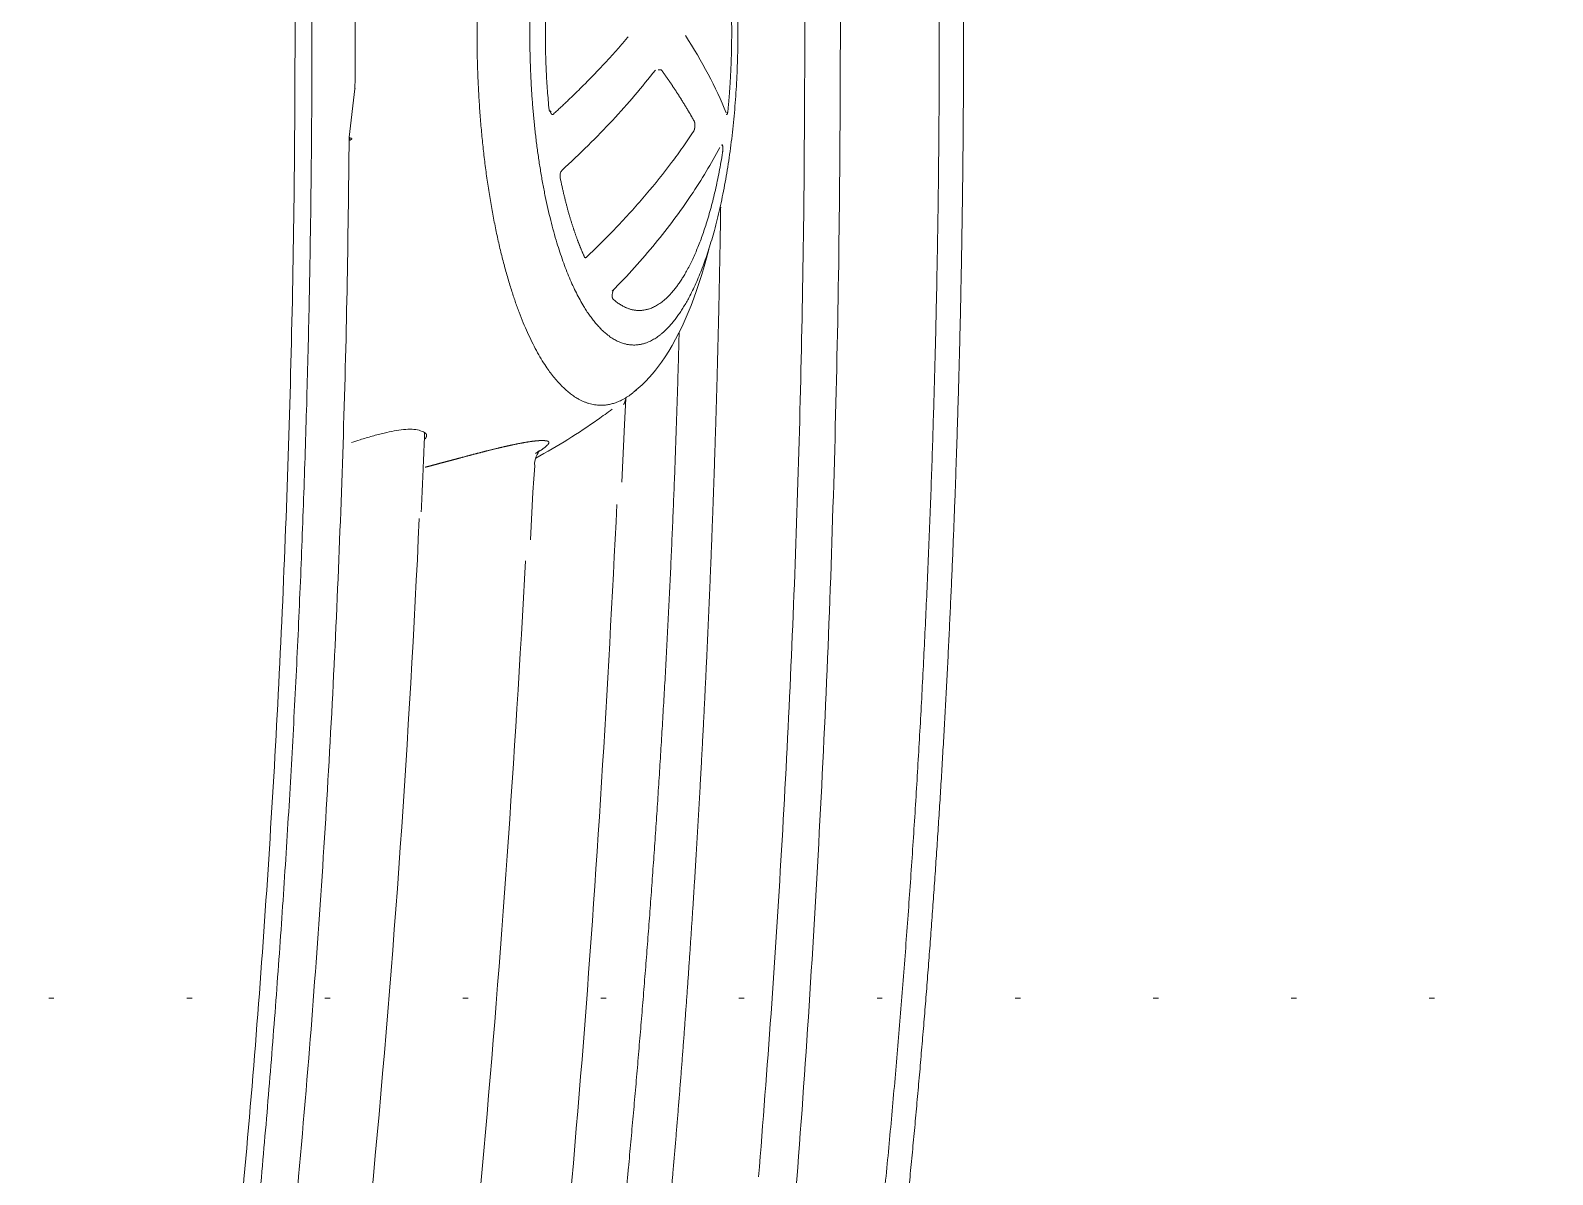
# Model space of a CAD drawing. Extents: x -1286 to 34975, y -230 to 6637.
# Drawn here: x 31176.51 to 31205.17, y 1526.18 to 1547.72 of the extents above; entities that cross this region are included whole.
import ezdxf
from ezdxf.xclip import XClip

# ---------------------------------------------------------------- set-up
doc = ezdxf.new("R2010")
doc.units = 0
doc.header["$LTSCALE"] = 20
doc.header["$XCLIPFRAME"] = 0
doc.linetypes.add('DOT2', pattern=[0.125, 0, -0.125])
doc.layers.get('0').update_dxf_attribs({"color": 9, "lineweight": 9})
doc.layers.add('04', color=9, linetype='Continuous', lineweight=9)
doc.layers.add('20', color=9, linetype='DOT2', lineweight=9)

# ---------------------------------------------------------------- blocks, each defined once
blk = doc.blocks.new('p-araba-polo')
for p, q in [((0.1157006101998377, -0.0197745844053401), (0.1146167076250322, -0.0106563116690808)), ((0.06360467637296101, -0.0689847532444077), (0.0638723892182043, -0.0738578883367325)), ((0.0638731830834445, -0.0738752693875711), (0.064383324430537, -0.0847537250917867)), ((0.0685371384790869, -0.0727193152142576), (0.0688625383415342, -0.0729522265213376)), ((0.081094684903519, -0.0866317524939575), (0.0815662305211049, -0.0955533624926091))]:
    blk.add_line(p, q)
at = {"flags": 128}
blk.add_lwpolyline([(0.08076937071859899, -0.0816243462683986), (0.0809566302624489, -0.08412262072099), (0.0810940065314299, -0.0866186761095236)], dxfattribs=at)
for points, knots in [([(0.1553521555026691, 0.3724080298833456), (0.1537078055848156, 0.3621517389891693), (0.1504191052165424, 0.3416391538774235), (0.1460736060082581, 0.3107792684675417), (0.142145236549652, 0.2798636596415065), (0.1386673437442027, 0.2488930327170067), (0.1356194472395487, 0.217876676172196), (0.1329964823045202, 0.1868209532448333), (0.1307901058747234, 0.1557324435368912), (0.1289948414333821, 0.1246171708742452), (0.1276026635243852, 0.0934808920713124), (0.1266188168501685, 0.0623291008268012), (0.1260040988915421, 0.0311670867645404), (0.1259279915838647, 0.0103890309554942), (0.1258899379186573, -7.3754e-12)], [0, 0, 0, 0, 0.0833331842473785, 0.1666663954991657, 0.2499996398127305, 0.3333329340451818, 0.4166662607337337, 0.4999995988028719, 0.5833329494924637, 0.6666663309022156, 0.7499997487254061, 0.8333331724727367, 0.9166665617047371, 1, 1, 1, 1]), ([(0.0231938527281841, 1.7080453e-09), (0.0232343826371562, 0.0116464905501204), (0.0233154396149189, 0.0349386520820332), (0.0239737867882468, 0.0698712854246111), (0.0250321733896613, 0.1047924461555709), (0.0265291929748059, 0.1396975202644626), (0.0284682450323999, 0.1745799278096598), (0.0308147375592398, 0.2094381125045857), (0.0327505893266107, 0.2326481921158034), (0.0337185392493211, 0.2442535201402194)], [0, 0, 0, 0, 0.1428676792524036, 0.2857253467485895, 0.4285817900146434, 0.5714376200092176, 0.7142907342897429, 0.8571418192553831, 1, 1, 1, 1]), ([(0.0385902607484354, 0.2155382045124412), (0.0377873848645436, 0.2052924629590507), (0.0361817253144636, 0.1848021566750049), (0.0342276444959566, 0.1540331512830022), (0.03261923696362599, 0.1232457766884636), (0.0313862841804848, 0.0924438829871548), (0.0305229531597888, 0.0616329529314044), (0.029992446070878, 0.0308177764037652), (0.029928722991599, 0.0102728138072195), (0.0298968604205925, 2.558e-13)], [0, 0, 0, 0, 0.1429096534720762, 0.2858028923888456, 0.4286645178782621, 0.5715378861962611, 0.7143724843172263, 0.8571816194408544, 1, 1, 1, 1]), ([(0.0787622062739502, 8.2100229e-09), (0.0787537469586823, 0.0012344606017365), (0.0787368283238266, 0.003703365926313), (0.07859785643836399, 0.0073864473472725), (0.0783836266689946, 0.0110370947342204), (0.0781668743455271, 0.0134198855878651), (0.0780584981882271, 0.0146112809653829)], [0, 0, 0, 0, 0.249999911929638, 0.4999999333914646, 0.7499999770458423, 1, 1, 1, 1]), ([(0.1145546287893921, 1.42e-14), (0.1145572177406962, 0.0017799141904931), (0.1145623956381314, 0.0053397390326069), (0.114598603641241, 0.0088850727014602), (0.1146167076250322, 0.0106577377737409)], [0, 0, 0, 0, 0.5000004970050608, 1, 1, 1, 1]), ([(0.0231938527281841, 1.4243967428e-06), (0.0232343826371562, -0.0116450644454602), (0.0233154396149189, -0.0349372259772451), (0.0239737867882468, -0.0698698593199509), (0.0250321733896613, -0.1047910200507971), (0.0265291929748059, -0.1396960941598166), (0.0284682450323999, -0.1745785017048718), (0.0308147375592398, -0.2094366863999397), (0.0327505893266107, -0.2326467660111575), (0.0337185392493211, -0.2442520940355735)], [0, 0, 0, 0, 0.1428676792524036, 0.2857253467485895, 0.4285817900146434, 0.5714376200092176, 0.7142907342897429, 0.8571418192553831, 1, 1, 1, 1]), ([(0.0385902607484354, -0.2155367784077953), (0.0377873848645436, -0.2052910368545326), (0.0361817253144636, -0.1848007305704868), (0.0342276444959566, -0.1540317251783421), (0.03261923696362599, -0.1232443505838177), (0.0313862841804848, -0.0924424568824947), (0.0305229531597888, -0.0616315268267584), (0.029992446070878, -0.030816350299105), (0.029928722991599, -0.0102713877024314), (0.0298968604205925, 1.4261045322e-06)], [0, 0, 0, 0, 0.1429096534720762, 0.2858028923888456, 0.4286645178782621, 0.5715378861962611, 0.7143724843172263, 0.8571816194408544, 1, 1, 1, 1]), ([(0.0787622062739502, 1.4178947652e-06), (0.0787537469586823, -0.0012330344970763), (0.0787368283238266, -0.0037019398215392), (0.07859785643836399, -0.0073850212425981), (0.0783836266689946, -0.0110356686295603), (0.0781668743455271, -0.0134184594831908), (0.0780584981882271, -0.0146098548607228)], [0, 0, 0, 0, 0.249999911929638, 0.4999999333914646, 0.7499999770458423, 1, 1, 1, 1]), ([(0.1145546287893921, 1.4261046459e-06), (0.1145572177406962, -0.0017784880857192), (0.1145623956381314, -0.0053383129279467), (0.114598603641241, -0.0088836465966864), (0.1146167076250322, -0.0106563116690808)], [0, 0, 0, 0, 0.5000004970050608, 1, 1, 1, 1]), ([(0.1553521555026691, -0.3724066037785718), (0.1537078055848156, -0.3621503128844949), (0.1504191052165424, -0.3416377277726355), (0.1460736060082581, -0.3107778423627536), (0.142145236549652, -0.2798622335367185), (0.1386673437442027, -0.2488916066122186), (0.1356194472395487, -0.2178752500676495), (0.1329964823046339, -0.1868195271400594), (0.1307901058747234, -0.1557310174322168), (0.1289948414333821, -0.1246157447694571), (0.1276026635243852, -0.0934794659666381), (0.1266188168501685, -0.0623276747221269), (0.1260040988915421, -0.0311656606598803), (0.1259279915838647, -0.0103876048507203), (0.1258899379186573, 1.4261120498e-06)], [0, 0, 0, 0, 0.0833331842473785, 0.1666663954991657, 0.2499996398127305, 0.3333329340451818, 0.4166662607337337, 0.4999995988028719, 0.5833329494924637, 0.6666663309022156, 0.7499997487254061, 0.8333331724727367, 0.9166665617047371, 1, 1, 1, 1]), ([(0.0756487432968243, -0.0260370877068539), (0.07397839086519299, -0.0244701780696772), (0.0706376859685065, -0.02133635876406), (0.0660767480369486, -0.0166117613376713), (0.0618212070106097, -0.0118763444362315), (0.0592940602030581, -0.0087139667940477), (0.0580304887374723, -0.0071327803983507)], [0, 0, 0, 0, 0.2500001867283223, 0.5000003784715927, 0.7500005727050358, 1, 1, 1, 1]), ([(0.0584685444270576, -0.0075872898909068), (0.0584444219645661, -0.0075863358175496), (0.0583961792324885, -0.0075844277577914), (0.05840424194178701, -0.007606093958529), (0.0584082731130593, -0.0076169265663424)], [0, 0, 0, 0, 0.5000227308298872, 1, 1, 1, 1]), ([(0.0443731195324517, -0.0147709038686657), (0.0443897342595392, -0.0149032070711286), (0.0444229621082286, -0.0151678006923106), (0.04450389491728401, -0.0154275702499121), (0.0445926090797002, -0.0155351337991476), (0.0446435633465399, -0.0154527762571064), (0.0446690418106073, -0.0154115953355216)], [0, 0, 0, 0, 0.2500171844879164, 0.5000102115515953, 0.749992050343529, 1, 1, 1, 1]), ([(0.0780584981884545, -0.0146098548684535), (0.0780082075373798, -0.014743221613216), (0.0779077622773912, -0.0150095943315307), (0.0777548793515166, -0.0149631200830385), (0.0776785414198003, -0.0149399144309968)], [0, 0, 0, 0, 0.500677192775247, 1, 1, 1, 1]), ([(0.0508026002197539, -0.0186151001638422), (0.0514667918475311, -0.0196070404067399), (0.0527951708405112, -0.0215909145259587), (0.0556974072721346, -0.0255600093812234), (0.05966790670959201, -0.0305217955483244), (0.0641262053191554, -0.03547388059006101), (0.0679584500347801, -0.0394255013859208), (0.0699914564781352, -0.041395316918269), (0.0710079649951467, -0.0423802298155209)], [0, 0, 0, 0, 0.1250035748840237, 0.2500063474443531, 0.4999989154026481, 0.7499915620344434, 0.8749951297993352, 1, 1, 1, 1]), ([(0.1233073595946621, -0.1931701407361146), (0.1225705075070209, -0.1835540636512718), (0.1210968222898145, -0.1643221568905204), (0.1193352144339315, -0.1354422731856033), (0.1178931987195142, -0.1065448826347932), (0.1168070183761642, -0.0776314406423069), (0.1160344232474699, -0.0487070198929445), (0.115811779478463, -0.0294188044117476), (0.1157004563229975, -0.0197745865899464)], [0, 0, 0, 0, 0.1666665895779348, 0.3333288910499201, 0.4999943705064411, 0.6666618621351648, 0.8333290286461928, 1, 1, 1, 1]), ([(0.0453566389712705, -0.0214909281479407), (0.0453471547096456, -0.0215733988570577), (0.0453283332991532, -0.0217370610549637), (0.0453281365811336, -0.0220503537158123), (0.0453462792315804, -0.0223752161073065), (0.0453740144407107, -0.0225764676735878), (0.0453878779219963, -0.0226770635351557)], [0, 0, 0, 0, 0.2528434701140533, 0.5017650327786184, 0.750956592767043, 1, 1, 1, 1]), ([(0.0455677390211804, -0.0213078218705221), (0.0455468008502749, -0.0212759902841384), (0.0455048375477532, -0.0212121949071929), (0.0454446619449982, -0.0212234257698754), (0.0453918944623411, -0.0213091377816994), (0.0453683206545748, -0.0214306917833795), (0.0453566402753154, -0.0214909195101285)], [0, 0, 0, 0, 0.2504378995047183, 0.5019159279353552, 0.7532086889857759, 1, 1, 1, 1]), ([(0.0459303288719184, -0.0217286967158401), (0.0467494702314184, -0.0232289759075854), (0.0483876588073144, -0.0262293618661573), (0.0512780387824705, -0.030742928179933), (0.0544799440190218, -0.0352598944598128), (0.0580296952778099, -0.0397767748215472), (0.0618857475647019, -0.0442900312094565), (0.0647323982888111, -0.0472904521681983), (0.0661558056813192, -0.0487907491092159)], [0, 0, 0, 0, 0.1666797284277929, 0.3333403005705322, 0.4999999876641369, 0.6666596622943662, 0.8333202254373674, 1, 1, 1, 1]), ([(0.0802163248588954, -0.0224309373648879), (0.0802163680384638, -0.0224309360364572), (0.0802164112180322, -0.0224309347080265), (0.0802164543977142, -0.0224309333797095), (0.0802164543977142, -0.0224309333797095), (0.0802163248588954, -0.0224309373648879), (0.0802163248588954, -0.0224309373648879)], [0, 0, 0, 0, 1, 1, 1, 1.000000129600064, 1.000000129600064, 1.000000129600064, 1.000000129600064]), ([(0.0803365811249251, -0.0215334016966011), (0.0803365405051295, -0.0215333654138874), (0.0803364998854477, -0.0215333291310884), (0.0803364592659364, -0.0215332928483889), (0.0803364592659364, -0.0215332928483889), (0.0803365811249251, -0.0215334016966011), (0.0803365811249251, -0.0215334016966011)], [0, 0, 0, 0, 1, 1, 1, 1.000000163393859, 1.000000163393859, 1.000000163393859, 1.000000163393859]), ([(0.0803367065127532, -0.0215314004196614), (0.0803367470903709, -0.021531436814243), (0.0803367876683865, -0.0215314732086967), (0.0803368282461179, -0.021531509603264), (0.0803368282461179, -0.021531509603264), (0.0803367065127532, -0.0215314004196614), (0.0803367065127532, -0.0215314004196614)], [0, 0, 0, 0, 1, 1, 1, 1.000000163523803, 1.000000163523803, 1.000000163523803, 1.000000163523803]), ([(0.0800837074738183, -0.0233761962427792), (0.0800836649921735, -0.0233761583238987), (0.0800836225106423, -0.0233761204047909), (0.0800835800289974, -0.0233760824857967), (0.0800835800289974, -0.0233760824857967), (0.0800837074738183, -0.0233761962427792), (0.0800837074738183, -0.0233761962427792)], [0, 0, 0, 0, 1, 1, 1, 1.0000001708299, 1.0000001708299, 1.0000001708299, 1.0000001708299]), ([(0.0800839950475165, -0.0233741972085397), (0.0800839526044683, -0.0233741591426764), (0.0800839101618181, -0.0233741210766851), (0.0800838677191109, -0.0233740830108076), (0.0800838677191109, -0.0233740830108076), (0.0800839950475165, -0.0233741972085397), (0.0800839950475165, -0.0233741972085397)], [0, 0, 0, 0, 1, 1, 1, 1.000000171036917, 1.000000171036917, 1.000000171036917, 1.000000171036917]), ([(0.0759520814495431, -0.0274792288968087), (0.0759694692094968, -0.0273480333677156), (0.0760042454625705, -0.0270856367777555), (0.0759514873473677, -0.0266472692077144), (0.0758304335302, -0.0262589465034751), (0.0757093183535176, -0.0261110516585035), (0.075648759378737, -0.0260371025429862)], [0, 0, 0, 0, 0.2500056933650597, 0.5000219283113839, 0.7500052403779578, 1, 1, 1, 1]), ([(0.0479996954351236, -0.0409437349626245), (0.0501814669071905, -0.0495930107292395), (0.0542584150522885, -0.0596050264142463), (0.0598779133229641, -0.0659176753740383), (0.0620677898924669, -0.067736381766025)], [0, 0, 0, 0, 0.7249271733047297, 1, 1, 1, 1]), ([(0.0710079649951467, -0.0423802298155209), (0.0710457328408438, -0.0424102122109247), (0.0711212513789406, -0.0424701633840954), (0.0712327262424992, -0.0424736461883271), (0.0713343746235182, -0.0424131058084498), (0.071386095295793, -0.0423187448069342), (0.0714119665228736, -0.0422715444361614)], [0, 0, 0, 0, 0.2500436408105084, 0.4999737151723635, 0.7498815645086041, 1, 1, 1, 1]), ([(0.0661628997781918, -0.0493488769328536), (0.0661485775997903, -0.0492501346381857), (0.0661199374505372, -0.0490526790524371), (0.0660371449896502, -0.0487797526413658), (0.0659351374170001, -0.0485486187776445), (0.0658576060437781, -0.0484524852862336), (0.06581886266639, -0.0484044462028663)], [0, 0, 0, 0, 0.249941323783506, 0.499809232028705, 0.7500485454241876, 1, 1, 1, 1]), ([(0.0805775587865014, -0.0801772323769541), (0.0785106566333411, -0.0790233420081847), (0.0743603642393964, -0.0767042943513019), (0.070704949283595, -0.0742094756718501), (0.0688689911082179, -0.0729564352359233)], [0, 0, 0, 0, 0.4977428835240232, 1, 1, 1, 1]), ([(0.1014899968557188, -0.0753928489055937), (0.101813022274257, -0.07523042869569), (0.1024585420012158, -0.0749058553236495), (0.1038319888668866, -0.0747328470106226), (0.1054444507345806, -0.0747926483431769), (0.1072251813494631, -0.0750496053917402), (0.1084820557397279, -0.0753321211571887), (0.1091116785856911, -0.075473645546353)], [0, 0, 0, 0, 0.1995397421198498, 0.3987514057593433, 0.5984085510356422, 0.7988254411435344, 1, 1, 1, 1]), ([(0.1091116785856911, -0.075473645546353), (0.109859349019132, -0.0756628918789915), (0.1113551551847536, -0.076041502318148), (0.113414738463689, -0.0766623936477657), (0.1147177493235176, -0.0770828263849666), (0.1152519385441337, -0.0772566047998993)], [0, 0, 0, 0, 0.3710574238432327, 0.742345767966187, 1, 1, 1, 1]), ([(0.0806326346036031, -0.0793473539173277), (0.0805684176340265, -0.0793061705195299), (0.0801468858131216, -0.0790233675478334), (0.0794245679413734, -0.0782202670538794), (0.0810671053158103, -0.0806153273558437), (0.0807693714762081, -0.0816243236187973)], [0, 0, 0, 0, 0.0499647115791881, 0.344307973614444, 1, 1, 1, 1]), ([(0.1419380250375752, -0.3548890536778515), (0.1403796690734111, -0.3441485470067249), (0.1372629577365387, -0.3226675377409123), (0.1330985646154659, -0.2903699651956089), (0.1293566574677243, -0.2580203443873046), (0.1260433135600465, -0.2256219033813522), (0.1242193443588917, -0.2039873962469016), (0.1233073595946621, -0.1931701407361146)], [0, 0, 0, 0, 0.2000000608439925, 0.4000000457849342, 0.6000000697081788, 0.7999999989162255, 1, 1, 1, 1])]:
    blk.add_open_spline(points, degree=3, knots=knots)
for points, degree in [([(0.1227147999998124, 1.410410562e-07), (0.1227178591998381, 0.0712289805200186), (0.125277010299726, 0.1424596690999493), (0.1304212862997929, 0.2135638913999998), (0.1382385836997173, 0.2844300406000144), (0.1490787852999347, 0.3548414760000469)], 5), ([(0.0150751797997373, 0.2607945280999502), (0.0104955709999786, 0.2237040452000798), (0.0068744459998129, 0.1865114140999964), (0.0040900412997189, 0.1492593322000317), (0.0020474141999784, 0.1119706605999369), (0.0006899383997165, 0.0746582679901451), (0, 0.0373310457000571), (0, 1.42e-14)], 7), ([(0.0045697046997475, 1.42e-14), (0.0045697046997475, 0.0492432682600708), (0.005856009099773001, 0.0985648179900096), (0.0083584865998319, 0.1478410309000679), (0.0122383804997526, 0.1970391571001357), (0.0178304707998223, 0.2460418380000107)], 5), ([(0.0616183975719764, 0.0673518996504896), (0.0675667285661916, 0.0726539064811647), (0.0740573794016086, 0.0724133987719284), (0.0804084801184217, 0.0660366387909477), (0.0858543026714074, 0.0538693958915388), (0.0897254583327936, 0.037308969901261), (0.0916290950998473, 0.0185551344152515), (0.0916290950998473, 1.42e-14)], 7), ([(0.0424903946998256, 6.2346004e-09), (0.0424903946998256, 0.015090866040083), (0.0440332724999166, 0.0301819988400354), (0.0471218059998364, 0.0434904425800511), (0.0514458565997984, 0.0532157824400343), (0.0564113949997704, 0.0583639484100616), (0.0614298409998355, 0.0588736686501221)], 6), ([(0.0614298409998355, 0.0588736686501221), (0.0666688189998013, 0.0594057881700252), (0.0719624766999232, 0.054883696060088), (0.0766424838998887, 0.0452337469099717), (0.0800144518000252, 0.0315087596900554), (0.0816923786996427, 0.0157538412000946), (0.0816923786996427, 6.2346004e-09)], 6), ([(0.0443731220998984, 0.0147723565900293), (0.0441722890718666, 0.0127199160351808), (0.0440040332948115, 0.0106389657760531), (0.0438688301625803, 0.0085339622340967), (0.0437672048478817, 0.0064127471818125), (0.0436993228878464, 0.0042787349546245), (0.0436654075991783, 0.0021394279130078), (0.0436654268788743, 1.8683096e-08)], 7), ([(0, 1.4261046459e-06), (-4.62180629484e-05, 1.4261046459e-06), (-6.11161274264e-05, 1.4261046459e-06), (-5.08487302682e-05, 1.4261046459e-06), (-2.54243669815e-05, 1.4261046459e-06), (0, 1.4261046459e-06)], 5), ([(0, 1.42e-14), (-4.62180629484e-05, 1.42e-14), (-6.11161274264e-05, 1.42e-14), (-5.08487302682e-05, 1.42e-14), (-2.54243669815e-05, 1.42e-14), (0, 1.42e-14)], 5), ([(0.0150751797997373, -0.2607931019953042), (0.0104955709999786, -0.2237026190952918), (0.0068744459998129, -0.186509987995322), (0.0040900412997189, -0.1492579060953716), (0.0020474141999784, -0.1119692344952909), (0.0006899383997734, -0.0746568418853571), (0, -0.0373296195952975), (0, 1.4261046459e-06)], 7), ([(0.0045697046997475, 1.4261046459e-06), (0.0045697046997475, -0.0492418421554106), (0.005856009099773001, -0.0985633918853495), (0.0083584865998319, -0.1478396047954078), (0.0122383804997526, -0.1970377309953477), (0.0178304707998223, -0.2460404118953647)], 5), ([(0.0424903946998256, 1.4198701876e-06), (0.0424903946998256, -0.015089439935295), (0.0440332724999166, -0.0301805727353752), (0.0471218059998364, -0.0434890164752773), (0.0514458565997984, -0.0532143563352463), (0.0564113949997704, -0.0583625223052735), (0.0614298409998355, -0.05887224254546201)], 6), ([(0.0443731220998984, -0.0147709304854828), (0.0441722890718666, -0.0127184899305206), (0.0440040332948115, -0.0106375396713787), (0.0438688301625803, -0.0085325361294224), (0.0437672048478817, -0.0064113210771382), (0.0436993228878464, -0.0042773088499501), (0.0436654075991783, -0.0021380018084614), (0.0436654268788743, 1.4074215784e-06)], 7), ([(0.0614298409998355, -0.05887224254546201), (0.0666688189998013, -0.059404362065365), (0.0719624766999232, -0.0548822699553142), (0.0766424838998887, -0.0452323208052974), (0.0800144518000252, -0.0315073335853953), (0.0816923786996427, -0.0157524150954345), (0.0816923786996427, 1.4198701876e-06)], 6), ([(0.0616183975719764, -0.0673504735457016), (0.0675667285661916, -0.0726524803764903), (0.0740573794016086, -0.0724119726672683), (0.0804084801184217, -0.0660352126861739), (0.0858543026714074, -0.0538679697868787), (0.0897254583327936, -0.0373075437965866), (0.0916290950998473, -0.0185537083105913), (0.0916290950998473, 1.4261046459e-06)], 7), ([(0.1227147999998124, 1.2850637319e-06), (0.1227178591998381, -0.0712275544153442), (0.125277010299726, -0.1424582429952892), (0.1304212862997929, -0.2135624652953538), (0.1382385836997173, -0.2844286144953543), (0.1490787852999347, -0.354840049895401)], 5), ([(0.0523655428385723, -0.0006363618310559), (0.0492205435361939, -0.0055045068423709), (0.0466562066234815, -0.0103720259626101), (0.0446919468414535, -0.0152102341393032)], 3), ([(0.0772229011996046, -0.015411593265398), (0.0749803883999221, -0.0133516912054432), (0.072815548099868, -0.0112866140953969), (0.0707290964999743, -0.0092170471963158), (0.0687218526998095, -0.0071438117622336), (0.0667944514998453, -0.0050675561284237), (0.0649475940998627, -0.002989034462388), (0.0631818945997225, -0.0009089319829485)], 7), ([(0.0507120166998902, -0.0167891529854245), (0.0514827269997227, -0.0154123924653362), (0.0522905197998398, -0.0140343725052929), (0.0531352739000113, -0.0126553007053048), (0.0540168660997438, -0.0112753809154214), (0.0549351561999174, -0.0098948314263083), (0.0558900045999735, -0.0085138626023848), (0.0568812588998071, -0.0071326941683623)], 7), ([(0.05688125979980901, -0.0071326941584715), (0.056966593899972, -0.0070132221253374), (0.0572382883997875, -0.007093091830356), (0.0574949553998749, -0.0071230178353829)], 3), ([(0.0574949553998749, -0.0071230178353829), (0.0572383103998391, -0.0070930895883237), (0.0569665481998527, -0.0070132266803), (0.05688125979980901, -0.0071326941584715)], 3), ([(0.044669047699756, -0.0154115809653916), (0.0446283683167508, -0.0155119444095533), (0.044581022999239, -0.0155396654214286), (0.0445298877164646, -0.0155139140862133), (0.0444750512152723, -0.0153927718518929), (0.0444320661264328, -0.0152181520506787), (0.0443964608973033, -0.0150100894183964), (0.0443731220760242, -0.014770930584163)], 7), ([(0.0505989401998477, -0.0177542529753367), (0.05058774569988599, -0.0175797045452413), (0.0505861177997531, -0.0174020608353374), (0.0505950066000196, -0.017232698015377), (0.0506140306999896, -0.0170845604852588), (0.0506406160998267, -0.0169641891452415), (0.0506715148999888, -0.0168600182354197), (0.0507120166998902, -0.0167891529854245)], 7), ([(0.0778347911998481, -0.014770944475444), (0.0778115096998136, -0.0150105276852486), (0.0777549870997518, -0.0152180969154046), (0.0776772844999982, -0.0153913279653892), (0.0775649662998035, -0.0155143522653987), (0.0774468706997595, -0.0155403930253755), (0.0773316231998251, -0.0155116121253372), (0.0772229032999121, -0.0154115951353191)], 7), ([(0.0776785414998926, -0.0149399144353169), (0.077733120400012, -0.014990018685225), (0.0777976982998325, -0.0150058292753954), (0.07786494109978999, -0.0149870507354706), (0.0779326222996701, -0.0149256969153697), (0.0779877307998049, -0.014837459715281), (0.0780308103999232, -0.0147285977853784), (0.07805849819988, -0.0146098548653839)], 7), ([(0.0508026001998019, -0.0186151002153423), (0.0507593011998324, -0.0185507865153198), (0.0507208541997102, -0.0184564555254099), (0.0506855597999447, -0.0183496102552994), (0.0506538525997939, -0.0182219226053206), (0.0506278561999807, -0.0180746966253622), (0.0506093009998949, -0.017915800475393), (0.0505989401998477, -0.0177542529753367)], 7), ([(0.1156410111600508, -0.0199237660103648), (0.1153317516517518, -0.0199365098480655), (0.115145927338574, -0.0199935709814412), (0.1151102742856551, -0.0200869349815633), (0.1152513652794482, -0.0202085889522863), (0.1155947728996693, -0.0203505291553654)], 5), ([(0.1156410111674404, -0.0199237661043839), (0.1153317570161789, -0.0199365102164109), (0.1151459416800549, -0.019993571379672), (0.1151103015997705, -0.0200869352064359), (0.11525139673887, -0.0202085889580843), (0.1155947195996418, -0.0203505296452562)], 5), ([(0.1155947195996418, -0.0203505296452562), (0.115616930399824, -0.0202304916253695), (0.1156390789997204, -0.0201104016152556), (0.1156611539997243, -0.0199902586752785), (0.1156831444998829, -0.0198700619452978), (0.1157006101998377, -0.0197745844053401)], 5), ([(0.0453878690468059, -0.0226770136547288), (0.0453613380024081, -0.022511667908006), (0.0453414196294375, -0.022329992781323), (0.04532794221552201, -0.0221422392825019), (0.0453222940909086, -0.0219543678275471), (0.0453253580617457, -0.0217772288004738), (0.0453369640391657, -0.0216214136595312), (0.0453560888998368, -0.0214945747053292)], 7), ([(0.0453560888998368, -0.0214945747053292), (0.0453736017997812, -0.0213784272653896), (0.0453974193998192, -0.0212865769652666), (0.0454267563998201, -0.0212248995553495), (0.0454602273997011, -0.0211972042053361), (0.0454959763996499, -0.0212035077953345), (0.0455322459998229, -0.0212397646053972), (0.0455679714998496, -0.0213081203953323)], 7), ([(0.0660072762998425, -0.0502665595154071), (0.0626449725999123, -0.0532433705354549), (0.0590445159998581, -0.0538581547553889), (0.0554446945997143, -0.0518527621753577), (0.05206221029988, -0.0473856832553423), (0.0491686363996564, -0.0406098764153455), (0.0469034020999288, -0.0321905637452886), (0.04538786969988, -0.0226770118953113)], 7), ([(0.0759520811997732, -0.0274792305353771), (0.0754484132998528, -0.0299443347953314), (0.0748906974997681, -0.0323098984153916), (0.0742824970998868, -0.0345650844353429), (0.073627582799702, -0.0366988759353433), (0.0729287311997951, -0.0387019642055009), (0.0721892231997572, -0.0405630073853161), (0.07141195469961299, -0.0422715705553714)], 7), ([(0.0547212514999274, -0.2146298213954196), (0.05276262651165099, -0.1920060339690366), (0.0510890907403336, -0.1693400033953907), (0.0496636515023852, -0.146640313669522), (0.0484563734066228, -0.1239163867932973), (0.0474515557351651, -0.1011768430957858), (0.0466509070929533, -0.0784286361723474), (0.0460710720908537, -0.0556767234364628), (0.0457383386569177, -0.03292396066601101)], 8), ([(0.04573833914219001, -0.0329239938579207), (0.0460710728307845, -0.0556767524782202), (0.0466509079687967, -0.0784286610614657), (0.0474515566512537, -0.101176863828627), (0.048456374287241, -0.123916403368284), (0.0496636522823337, -0.1466403260873079), (0.0510890913507183, -0.169340011661788), (0.0527626268687982, -0.1920060380943909), (0.0547212514999274, -0.2146298213954196)], 8), ([(0.0714119901999766, -0.0422714925654049), (0.0713736926999218, -0.0423557566252555), (0.07132574319985001, -0.0424272298452877), (0.0712675874997899, -0.0424779795052786), (0.0712005330997272, -0.042495365805479), (0.0711323159000017, -0.0424780672054652), (0.0710675472997195, -0.0424371872053229), (0.0710079135998285, -0.042380180775325)], 7), ([(0.0661628997998491, -0.0493488770753032), (0.0661840138998287, -0.0495367894753684), (0.066188789499904, -0.0497211222352405), (0.0661762705999536, -0.0498871170952811), (0.0661486119996653, -0.0500218216352408), (0.06611097359984801, -0.0501254066553969), (0.0660658468997326, -0.0502193572052505), (0.0660072762998425, -0.0502665595154071)], 7), ([(0.0631103206997068, -0.2138183145952865), (0.0612954588298749, -0.1942687868764636), (0.0596491691392203, -0.1746803862183555), (0.0581147982789503, -0.1550455143054563), (0.0568314951938191, -0.1353773099368567), (0.0557009952863155, -0.1156866576677373), (0.0547747007676662, -0.0959786887930108), (0.0540664659242225, -0.0762634468147638), (0.0535662944868136, -0.0565485801812287)], 8), ([(0.0535662944876094, -0.0565485802116967), (0.0540664659254731, -0.0762634468415939), (0.0547747007688599, -0.09597868881587598), (0.0557009952875092, -0.1156866576868367), (0.0568314951948992, -0.1353773099520907), (0.0581147982799735, -0.155045514316825), (0.0596491691398455, -0.174680386225873), (0.0612954588305002, -0.1942687868802295), (0.0631103206997068, -0.2138183145952865)], 8), ([(0.0636037764105026, -0.0689583110776937), (0.0636166428579941, -0.0690947548213075), (0.0636481843509387, -0.0692452622703144), (0.0636974593283526, -0.0694076698276689), (0.0637627766146807, -0.069579539643641), (0.0638415889370663, -0.0697582758784705), (0.0639303864394947, -0.0699412409626206), (0.0640245901997787, -0.0701258718553248)], 7), ([(0.0688689911082179, -0.0729564352359233), (0.0679596185955234, -0.0722892346897055), (0.0670502460824309, -0.0716220341436014), (0.0661804824178489, -0.0709533470987651)], 3), ([(0.0688475108747753, -0.0729390197165998), (0.0688539348014956, -0.07294584933934799), (0.06886104977803599, -0.0729517213046336), (0.0688689910998619, -0.0729564352353549)], 3), ([(0.0688475108747753, -0.0729390197165998), (0.0688539348014956, -0.07294584933934799), (0.06886104977803599, -0.0729517213046336), (0.0688689910998619, -0.0729564352353549)], 3), ([(0.078652667499739, -0.0769343306453436), (0.0782636643317574, -0.0769857240454428), (0.0779598065039409, -0.0770729046822538), (0.0778808194768317, -0.0772581891899051), (0.0780751990369026, -0.0775588695953218), (0.0785264064866169, -0.0779634489045833), (0.0791827602028548, -0.0784415924995159), (0.0799812181168136, -0.0789645956838143)], 7), ([(0.078652667499739, -0.0769343306453436), (0.0782636643317574, -0.0769857240454428), (0.0779598065039409, -0.0770729046822538), (0.0778808194768317, -0.0772581891899051), (0.0780751990369026, -0.0775588695953218), (0.0785264064866169, -0.0779634489045833), (0.0791827602028548, -0.0784415924995159), (0.0799812181168136, -0.0789645956838143)], 7), ([(0.0851868018999085, -0.0777525373053862), (0.0839700716998095, -0.0774903427253406), (0.0828246050998587, -0.0772619821654956), (0.0817583783997975, -0.0770763260452299), (0.0807876205997786, -0.0769414033652396), (0.0799313262998567, -0.0768661047252124), (0.0792111684998531, -0.0768605439153447), (0.078652667499739, -0.0769343306453436)], 7), ([(0.1014899978998187, -0.0753928741353036), (0.1013368103497783, -0.0754888675454453), (0.1011935524998648, -0.075592426832813), (0.1010946931123726, -0.0757261735340933), (0.1010604168748728, -0.0758966582035186), (0.1010990901061177, -0.0760993804706089), (0.1012097294856744, -0.0763238091728624), (0.1013844723590296, -0.0765584019220285)], 7), ([(0.1014899959096169, -0.0753928338507279), (0.1016401768635546, -0.0791186405978977), (0.1017969854935359, -0.0828446911076384), (0.1019604898795023, -0.0865709685952965), (0.1021307554610757, -0.0902974534038634)], 4), ([(0.0851868018999085, -0.0777525373053862), (0.0863980443998003, -0.0780157954653618), (0.0876760784000226, -0.078314603115345), (0.0890031112998031, -0.0786407578752773), (0.0903738881999061, -0.0789893699553517), (0.0917768978997629, -0.0793547691854286), (0.0932020546998729, -0.0797314598053021), (0.0946498475998397, -0.0801173601553131)], 7), ([(0.1013753336941932, -0.0819166801523892), (0.1004003485973612, -0.0816575348555659), (0.0994293933704285, -0.0813980518505417), (0.0984628306771924, -0.0811387970069149), (0.0975011765797831, -0.0808804286285607), (0.09654503554372698, -0.0806236763656756), (0.0955948236107816, -0.0803692361151747), (0.0946498475998397, -0.0801173601553131)], 7), ([(0.06529303572381201, -0.0889309163204502), (0.06869931764811099, -0.1586221632076104), (0.0736328981563474, -0.2282841792509771), (0.0825379985686254, -0.2974999168805965)], 3), ([(0.1025004586677483, -0.091575283212805), (0.1063077504461489, -0.174201111798979), (0.1139121859323495, -0.2566732844904891), (0.1260783613538479, -0.3384925181893408)], 3), ([(0.08248410104511099, -0.0995302071578266), (0.0865436590006539, -0.1736489204955518), (0.09271443872535198, -0.247679484453883), (0.1024222281234302, -0.3212800964006277)], 3), ([(0.0547212514999274, -0.2146298213954196), (0.0554453695997381, -0.2229956900953312), (0.0561929592998354, -0.2311553355952896), (0.0569952935998686, -0.2390075104953979), (0.0579074641999569, -0.2465970912953566), (0.0589354970996396, -0.2537549421953003), (0.0601396698999111, -0.260618259595276), (0.0615173321996849, -0.2670583533953135)], 7), ([(0.0631103206997068, -0.2138183145952865), (0.064006584999845, -0.2234723880953879), (0.0648857041999236, -0.23273575609538), (0.0657422026997665, -0.2415603543952045), (0.0665669229998116, -0.2498803287953564), (0.0674131577000026, -0.257693759695357), (0.0683697894999114, -0.2649998007952945)], 6)]:
    blk.add_open_spline(points, degree=degree)
for p in [(0.1146167076250322, -0.0106563116690808), (0.1157006101998377, -0.0197745844053401)]:
    blk.add_point(p)
blk = doc.blocks.new('catikatirevizepergole-krt')
blk.add_lwpolyline([(-30, 810.0000000007558), (-30, 739.9988589231652), (-800.0000000012367, 739.9988589231652), (-800.0000000012295, 810.0000000007558)], close=True)

msp = doc.modelspace()

# ---------------------------------------------------------------- block references
at = {"layer": '04'}
ref = msp.add_blockref('p-araba-polo', (31194.0800340354, 1547.686767538074), dxfattribs=dict(at, xscale=-100, yscale=100, zscale=100))
XClip(ref).set_block_clipping_path([(-0.092476395129097, -0.9835002962429371), (4.065097039546714, 0.9845199443972206)])
at = {"layer": '20'}
msp.add_blockref('catikatirevizepergole-krt', (31581.35023915808, 789.5033917214132), dxfattribs=at)

doc.saveas('drawing.dxf')
